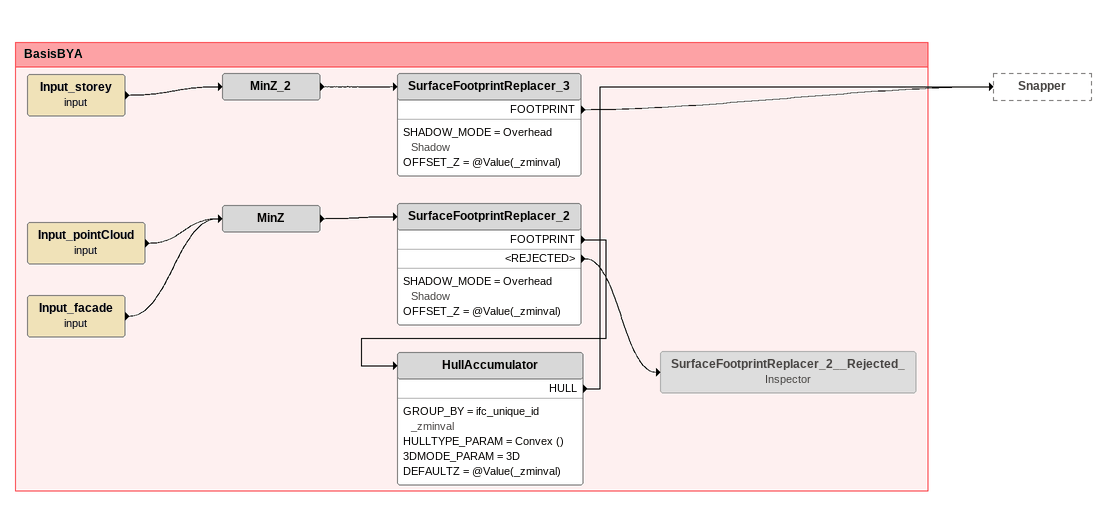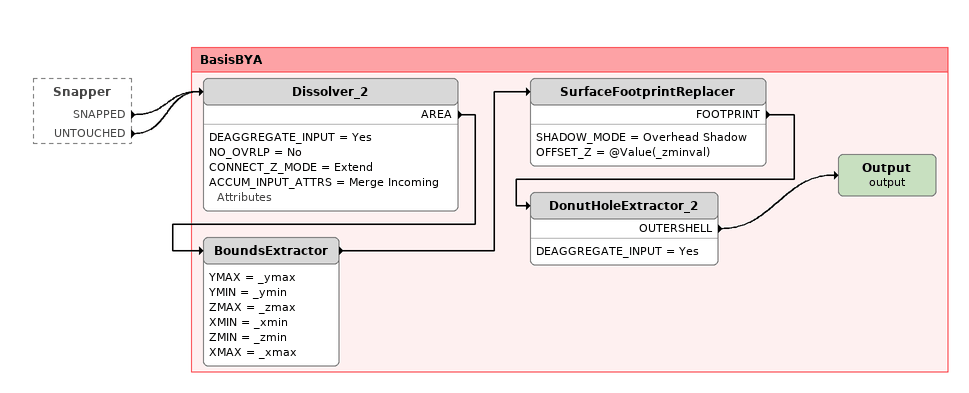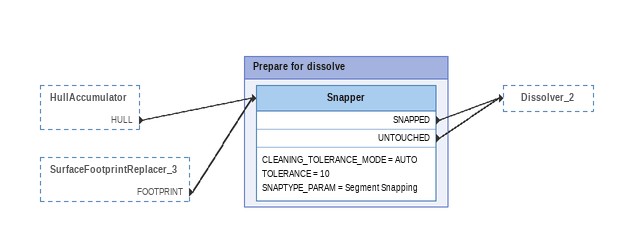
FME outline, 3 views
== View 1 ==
Bookmark: BasisBYA
Input_storey (input)
    -> MinZ_2
MinZ_2
    -> SurfaceFootprintReplacer_3
SurfaceFootprintReplacer_3
    SHADOW_MODE = Overhead Shadow
    OFFSET_Z = @Value(_zminval)
    FOOTPRINT -> Snapper
Input_pointCloud (input)
    -> MinZ
Input_facade (input)
    -> MinZ
MinZ
    -> SurfaceFootprintReplacer_2
SurfaceFootprintReplacer_2
    SHADOW_MODE = Overhead Shadow
    OFFSET_Z = @Value(_zminval)
    FOOTPRINT -> HullAccumulator
    <REJECTED> -> SurfaceFootprintReplacer_2__Rejected_
HullAccumulator
    GROUP_BY = ifc_unique_id _zminval
    HULLTYPE_PARAM = Convex ()
    3DMODE_PARAM = 3D
    DEFAULTZ = @Value(_zminval)
    HULL -> Snapper
SurfaceFootprintReplacer_2__Rejected_: Inspector [off]

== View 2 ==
Snapper [outside]
    SNAPPED -> Dissolver_2
    UNTOUCHED -> Dissolver_2

Bookmark: BasisBYA
Dissolver_2
    DEAGGREGATE_INPUT = Yes
    NO_OVRLP = No
    CONNECT_Z_MODE = Extend
    ACCUM_INPUT_ATTRS = Merge Incoming Attributes
    AREA -> BoundsExtractor
BoundsExtractor
    YMAX = _ymax
    YMIN = _ymin
    ZMAX = _zmax
    XMIN = _xmin
    ZMIN = _zmin
    XMAX = _xmax
    -> SurfaceFootprintReplacer
SurfaceFootprintReplacer
    SHADOW_MODE = Overhead Shadow
    OFFSET_Z = @Value(_zminval)
    FOOTPRINT -> DonutHoleExtractor_2
DonutHoleExtractor_2
    DEAGGREGATE_INPUT = Yes
    OUTERSHELL -> Output (output)
Output (output)

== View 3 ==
HullAccumulator [outside]
    HULL -> Snapper
SurfaceFootprintReplacer_3 [outside]
    FOOTPRINT -> Snapper

Bookmark: Prepare for dissolve
Snapper
    CLEANING_TOLERANCE_MODE = AUTO
    TOLERANCE = 10
    SNAPTYPE_PARAM = Segment Snapping
    SNAPPED -> Dissolver_2
    UNTOUCHED -> Dissolver_2
